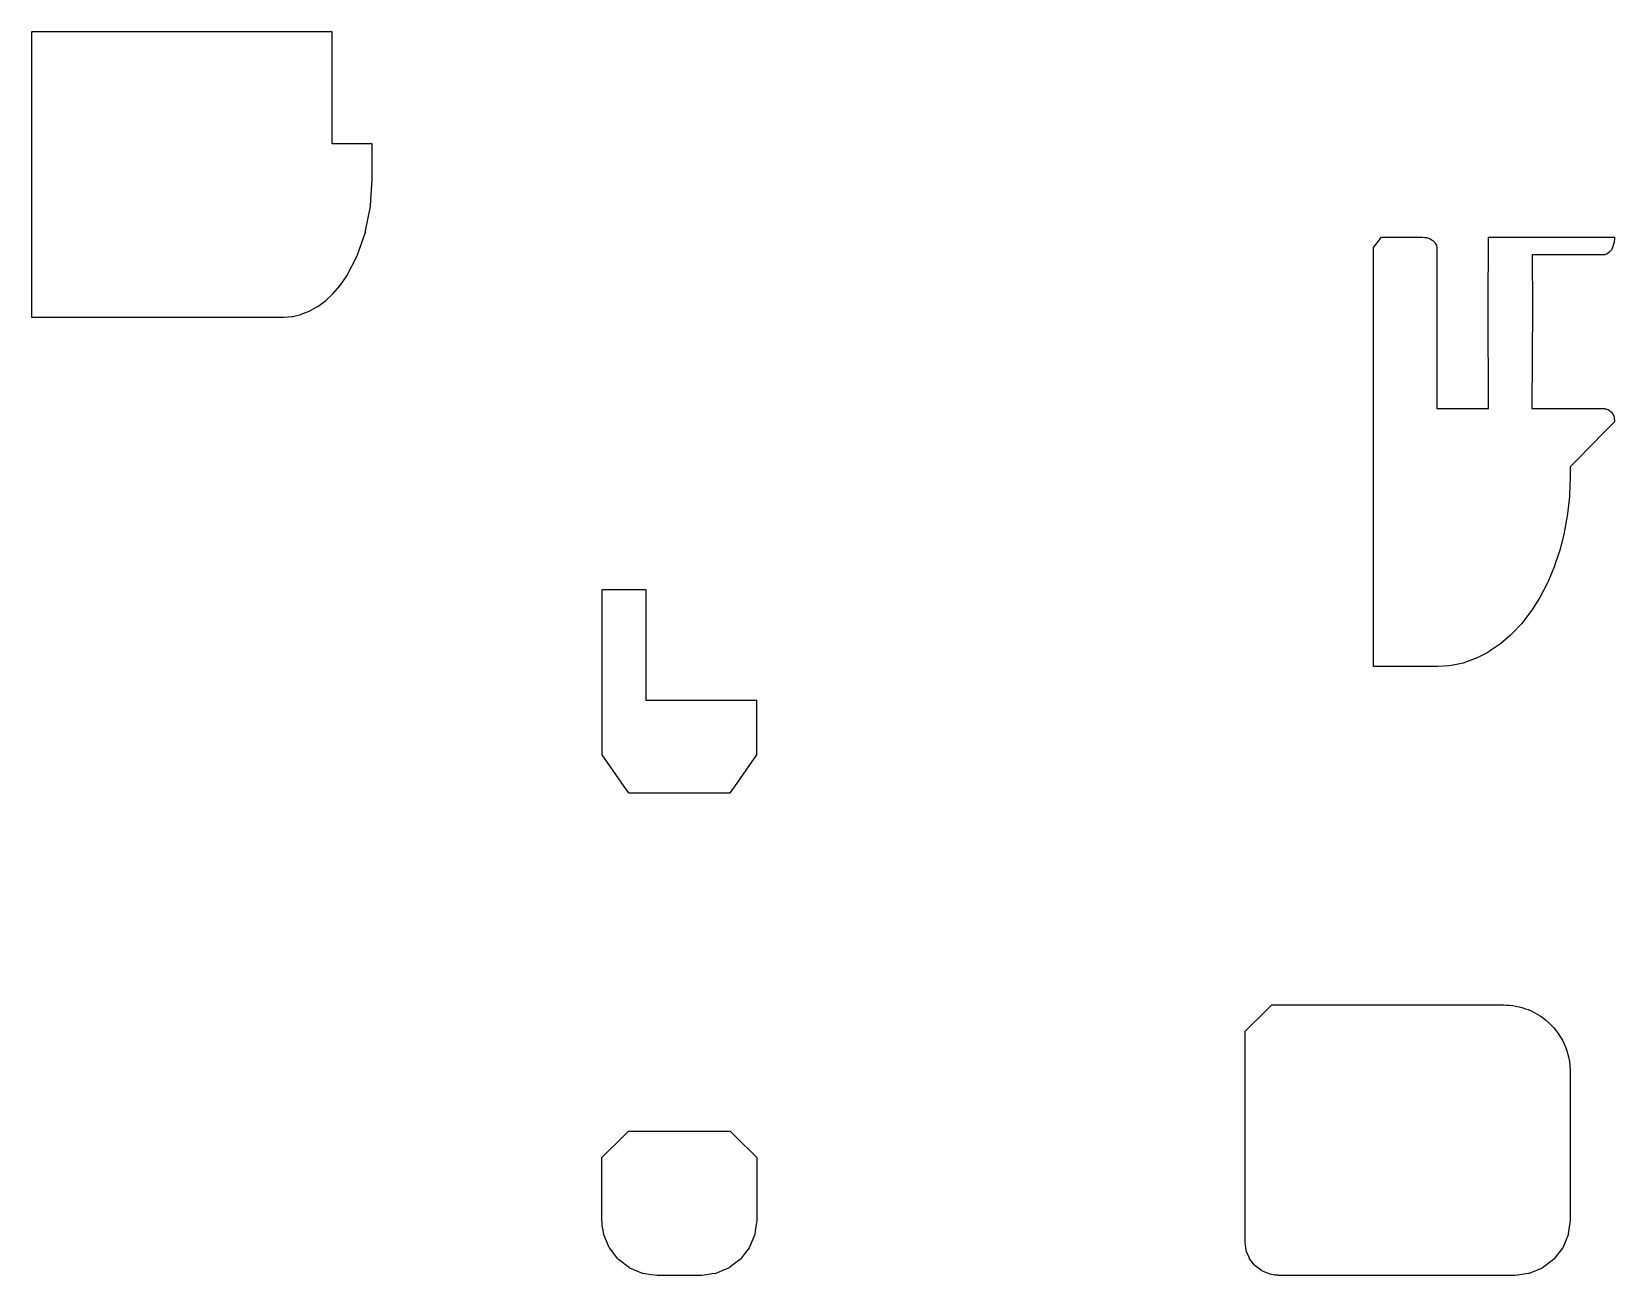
# Model space of a CAD drawing. Header units: metres. Extents: x 2.4 to 74, y -16 to 40.2.
import ezdxf

# ---------------------------------------------------------------- set-up
doc = ezdxf.new("R2010")
doc.units = ezdxf.units.M

msp = doc.modelspace()

# ---------------------------------------------------------------- linework, layer by layer
for p, q in [((9.596, 40.245), (2.4, 40.245)), ((2.4, 40.245), (2.4, 33.728)), ((16, 40.245), (9.596, 40.245)), ((16, 39.113), (16, 40.245)), ((16, 36.834), (16, 39.113)), ((16, 35.173), (16, 36.834)), ((16, 36.834), (16, 36.834)), ((16.297, 35.173), (16, 35.173)), ((17.8, 35.173), (16.297, 35.173)), ((17.8, 34.821), (17.8, 35.173)), ((17.8, 34.387), (17.8, 34.821)), ((17.8, 33.69), (17.8, 34.387)), ((2.4, 33.728), (2.4, 28.165)), ((17.8, 33.558), (17.8, 33.69)), ((17.727, 32.405), (17.8, 33.558)), ((17.507, 31.235), (17.723, 32.344)), ((17.723, 32.344), (17.727, 32.405)), ((17.144, 30.154), (17.496, 31.177)), ((17.496, 31.177), (17.507, 31.235)), ((63.267, 30.695), (63.472, 30.951)), ((63.472, 30.951), (64.322, 30.951)), ((64.322, 30.951), (65.262, 30.951)), ((65.262, 30.951), (65.336, 30.951)), ((65.336, 30.951), (65.421, 30.943)), ((65.421, 30.943), (65.501, 30.934)), ((65.501, 30.934), (65.585, 30.907)), ((65.585, 30.907), (65.654, 30.884)), ((65.654, 30.884), (65.734, 30.836)), ((65.734, 30.836), (65.787, 30.805)), ((65.787, 30.805), (65.852, 30.738)), ((68.289, 27.81), (68.309, 30.951)), ((68.309, 30.951), (68.374, 30.951)), ((68.374, 30.951), (68.698, 30.951)), ((68.698, 30.951), (69.808, 30.951)), ((69.808, 30.951), (74, 30.951)), ((74, 30.87), (73.988, 30.722)), ((74, 30.951), (74, 30.87)), ((16.653, 29.205), (17.126, 30.101)), ((17.126, 30.101), (17.144, 30.154)), ((63.1, 30.487), (63.267, 30.695)), ((63.1, 24.236), (63.1, 30.487)), ((65.852, 30.738), (65.888, 30.701)), ((65.888, 30.701), (65.931, 30.619)), ((65.931, 30.619), (65.952, 30.581)), ((65.952, 30.581), (65.967, 30.491)), ((65.967, 30.491), (65.973, 30.451)), ((65.973, 30.451), (65.973, 24.383)), ((71.744, 30.151), (70.285, 30.151)), ((70.285, 30.151), (70.29, 27.797)), ((72.608, 30.151), (71.744, 30.151)), ((72.994, 30.151), (72.608, 30.151)), ((73.179, 30.151), (72.994, 30.151)), ((73.388, 30.151), (73.179, 30.151)), ((73.5, 30.151), (73.388, 30.151)), ((73.57, 30.159), (73.5, 30.151)), ((73.59, 30.163), (73.57, 30.159)), ((73.658, 30.188), (73.59, 30.163)), ((73.677, 30.199), (73.658, 30.188)), ((73.742, 30.24), (73.677, 30.199)), ((73.8, 30.296), (73.742, 30.24)), ((73.816, 30.313), (73.8, 30.296)), ((73.868, 30.383), (73.816, 30.313)), ((73.879, 30.404), (73.868, 30.383)), ((73.923, 30.486), (73.879, 30.404)), ((73.979, 30.676), (73.923, 30.486)), ((73.986, 30.7), (73.979, 30.676)), ((73.988, 30.722), (73.986, 30.7)), ((16.038, 28.402), (16.338, 28.748)), ((16.338, 28.748), (16.352, 28.768)), ((16.352, 28.768), (16.628, 29.158)), ((16.628, 29.158), (16.653, 29.205)), ((2.4, 28.165), (2.4, 27.923)), ((15.348, 27.822), (15.686, 28.07)), ((15.686, 28.07), (15.702, 28.086)), ((15.702, 28.086), (16.022, 28.384)), ((16.022, 28.384), (16.038, 28.402)), ((2.4, 27.923), (2.4, 27.721)), ((2.4, 27.721), (2.4, 27.335)), ((2.4, 27.335), (2.969, 27.335)), ((2.969, 27.335), (13.8, 27.335)), ((13.8, 27.335), (13.82, 27.337)), ((13.82, 27.337), (14.192, 27.365)), ((14.192, 27.365), (14.211, 27.37)), ((14.211, 27.37), (14.58, 27.455)), ((14.58, 27.455), (14.599, 27.462)), ((14.599, 27.462), (14.961, 27.603)), ((14.961, 27.603), (14.98, 27.613)), ((14.98, 27.613), (15.331, 27.809)), ((15.331, 27.809), (15.348, 27.822)), ((68.309, 23.2), (68.289, 27.81)), ((70.29, 27.797), (70.269, 23.2)), ((65.973, 24.383), (65.973, 23.2)), ((63.1, 13.454), (63.1, 24.236)), ((65.973, 23.2), (66.548, 23.2)), ((66.548, 23.2), (66.798, 23.2)), ((66.798, 23.2), (67.307, 23.2)), ((67.307, 23.2), (67.78, 23.2)), ((67.78, 23.2), (67.914, 23.2)), ((67.914, 23.2), (68.309, 23.2)), ((70.269, 23.2), (70.519, 23.2)), ((70.519, 23.2), (70.587, 23.2)), ((70.587, 23.2), (71.067, 23.2)), ((71.067, 23.2), (71.396, 23.2)), ((71.396, 23.2), (71.736, 23.2)), ((71.736, 23.2), (71.87, 23.2)), ((71.87, 23.2), (72.08, 23.2)), ((72.08, 23.2), (72.227, 23.2)), ((72.227, 23.2), (72.373, 23.2)), ((72.373, 23.2), (72.525, 23.2)), ((72.525, 23.2), (72.644, 23.2)), ((72.644, 23.2), (72.8, 23.2)), ((72.8, 23.2), (73.351, 23.2)), ((73.351, 23.2), (73.5, 23.2)), ((73.5, 23.2), (73.539, 23.198)), ((73.539, 23.198), (73.549, 23.198)), ((73.549, 23.198), (73.587, 23.192)), ((73.587, 23.192), (73.598, 23.19)), ((73.598, 23.19), (73.617, 23.184)), ((73.617, 23.184), (73.691, 23.162)), ((73.691, 23.162), (73.71, 23.152)), ((73.71, 23.152), (73.778, 23.116)), ((73.778, 23.116), (73.833, 23.07)), ((73.833, 23.07), (73.854, 23.054)), ((73.854, 23.054), (73.898, 22.999)), ((73.898, 22.999), (73.916, 22.978)), ((73.916, 22.978), (73.928, 22.955)), ((73.928, 22.955), (73.962, 22.891)), ((73.686, 22.282), (73.581, 22.176)), ((73.88, 22.478), (73.686, 22.282)), ((74, 22.6), (73.88, 22.478)), ((73.962, 22.891), (73.97, 22.865)), ((73.97, 22.865), (73.99, 22.798)), ((73.99, 22.798), (73.997, 22.733)), ((73.997, 22.733), (74, 22.7)), ((74, 22.7), (74, 22.668)), ((74, 22.668), (74, 22.6)), ((73.155, 21.743), (72.085, 20.658)), ((73.318, 21.908), (73.155, 21.743)), ((73.449, 22.042), (73.318, 21.908)), ((73.581, 22.176), (73.449, 22.042)), ((72, 20.103), (71.972, 19.306)), ((72.028, 20.601), (72, 20.572)), ((72, 20.572), (72, 20.323)), ((72, 20.323), (72, 20.298)), ((72, 20.298), (72, 20.107)), ((72, 20.298), (72, 20.298)), ((72, 20.107), (72, 20.103)), ((72.057, 20.629), (72.028, 20.601)), ((72.085, 20.658), (72.057, 20.629)), ((71.967, 19.226), (71.886, 18.441)), ((71.972, 19.306), (71.967, 19.226)), ((71.886, 18.441), (71.75, 17.671)), ((71.735, 17.587), (71.548, 16.844)), ((71.75, 17.671), (71.735, 17.587)), ((71.519, 16.754), (71.284, 16.045)), ((71.548, 16.844), (71.519, 16.754)), ((71.284, 16.045), (71.002, 15.373)), ((70.959, 15.285), (70.634, 14.659)), ((71.002, 15.373), (70.959, 15.285)), ((29.25, 15), (28.2, 15)), ((28.2, 15), (28.2, 8.355)), ((30.2, 15), (29.25, 15)), ((30.2, 13.772), (30.2, 15)), ((70.634, 14.659), (70.268, 14.083)), ((30.2, 12.651), (30.2, 13.772)), ((70.21, 14), (69.81, 13.481)), ((70.268, 14.083), (70.21, 14)), ((63.1, 11.739), (63.1, 13.454)), ((69.303, 12.949), (68.843, 12.555)), ((69.375, 13.021), (69.303, 12.949)), ((69.81, 13.481), (69.375, 13.021)), ((30.2, 12.515), (30.2, 12.651)), ((30.2, 12.393), (30.2, 12.515)), ((30.2, 12.258), (30.2, 12.393)), ((30.2, 12.136), (30.2, 12.258)), ((68.358, 12.227), (68.273, 12.171)), ((68.843, 12.555), (68.358, 12.227)), ((30.2, 12.011), (30.2, 12.136)), ((30.2, 11.896), (30.2, 12.011)), ((30.2, 11.789), (30.2, 11.896)), ((30.2, 11.69), (30.2, 11.789)), ((30.2, 11.609), (30.2, 11.69)), ((30.2, 11.533), (30.2, 11.609)), ((30.2, 10.825), (30.2, 11.533)), ((63.1, 11.531), (63.1, 11.739)), ((65.622, 11.531), (63.1, 11.531)), ((66, 11.531), (65.622, 11.531)), ((66.53, 11.568), (66, 11.531)), ((66.632, 11.581), (66.53, 11.568)), ((67.158, 11.692), (66.632, 11.581)), ((67.673, 11.877), (67.158, 11.692)), ((67.77, 11.914), (67.673, 11.877)), ((68.273, 12.171), (67.77, 11.914)), ((30.2, 10), (30.2, 10.825)), ((32.793, 10), (30.2, 10)), ((35.2, 10), (32.793, 10)), ((35.2, 8.079), (35.2, 10)), ((28.2, 8.355), (28.2, 8.223)), ((28.2, 8.223), (28.2, 8.21)), ((28.2, 8.21), (28.2, 8.116)), ((28.2, 8.116), (28.2, 7.536)), ((35.2, 7.536), (35.2, 8.079)), ((35.2, 8.079), (35.2, 8.079)), ((28.2, 7.536), (29.3, 5.964)), ((34.1, 5.964), (35.2, 7.536)), ((29.3, 5.964), (29.4, 5.821)), ((29.4, 5.821), (33.545, 5.821)), ((33.545, 5.821), (34, 5.821)), ((34, 5.821), (34.1, 5.964)), ((57.3, -4.954), (58.277, -3.993)), ((58.277, -3.993), (58.5, -3.766)), ((58.5, -3.766), (60.449, -3.77)), ((60.449, -3.77), (61.873, -3.772)), ((61.873, -3.772), (68.986, -3.761)), ((68.986, -3.761), (69.11, -3.775)), ((69.11, -3.775), (69.26, -3.781)), ((69.26, -3.781), (69.415, -3.803)), ((69.415, -3.803), (69.538, -3.82)), ((69.538, -3.82), (69.696, -3.857)), ((69.696, -3.857), (69.818, -3.886)), ((69.818, -3.886), (69.979, -3.94)), ((69.979, -3.94), (70.098, -3.981)), ((70.098, -3.981), (70.26, -4.055)), ((70.26, -4.055), (70.373, -4.106)), ((70.373, -4.106), (70.533, -4.2)), ((70.533, -4.2), (70.638, -4.261)), ((70.638, -4.261), (70.795, -4.375)), ((57.3, -5.319), (57.3, -4.954)), ((70.795, -4.375), (70.888, -4.443)), ((70.888, -4.443), (71.038, -4.579)), ((71.038, -4.579), (71.119, -4.652)), ((71.119, -4.652), (71.26, -4.808)), ((71.26, -4.808), (71.327, -4.883)), ((71.327, -4.883), (71.455, -5.059)), ((57.3, -5.329), (57.3, -5.319)), ((57.3, -14.177), (57.3, -5.329)), ((71.455, -5.059), (71.51, -5.134)), ((71.51, -5.134), (71.622, -5.326)), ((71.622, -5.326), (71.664, -5.398)), ((71.664, -5.398), (71.758, -5.605)), ((71.758, -5.605), (71.789, -5.673)), ((71.789, -5.673), (71.863, -5.89)), ((71.863, -5.89), (71.884, -5.953)), ((71.884, -5.953), (71.937, -6.177)), ((71.937, -6.177), (71.95, -6.233)), ((71.95, -6.233), (71.981, -6.461)), ((71.981, -6.461), (71.988, -6.51)), ((71.988, -6.51), (71.998, -6.737)), ((71.998, -6.737), (72, -6.777)), ((72, -6.777), (72, -6.848)), ((72, -6.848), (72, -7.039)), ((72, -7.039), (72, -13.5)), ((72, -7.039), (72, -7.039)), ((28.2, -10.664), (29.177, -9.703)), ((29.177, -9.703), (29.4, -9.475)), ((29.4, -9.475), (29.827, -9.475)), ((29.827, -9.475), (34, -9.475)), ((34, -9.475), (34.223, -9.703)), ((34.223, -9.703), (35.2, -10.664)), ((28.2, -10.835), (28.2, -10.664)), ((35.2, -10.664), (35.2, -10.804)), ((35.2, -10.664), (35.2, -10.664)), ((28.2, -13.5), (28.2, -10.835)), ((35.2, -10.804), (35.2, -13.5)), ((28.206, -13.617), (28.2, -13.5)), ((35.2, -13.5), (35.194, -13.627)), ((72, -13.5), (71.918, -14.123)), ((28.212, -13.745), (28.206, -13.617)), ((28.282, -14.128), (28.212, -13.745)), ((28.283, -14.139), (28.282, -14.128)), ((28.29, -14.162), (28.283, -14.139)), ((28.528, -14.736), (28.29, -14.162)), ((35.115, -14.147), (34.978, -14.476)), ((35.137, -13.979), (35.115, -14.147)), ((35.194, -13.627), (35.137, -13.979)), ((57.3, -14.344), (57.3, -14.177)), ((71.906, -14.169), (71.665, -14.75)), ((71.915, -14.147), (71.906, -14.169)), ((71.918, -14.123), (71.915, -14.147)), ((28.539, -14.756), (28.528, -14.736)), ((28.918, -15.25), (28.539, -14.756)), ((34.648, -15.033), (34.468, -15.268)), ((34.865, -14.75), (34.648, -15.033)), ((34.978, -14.476), (34.865, -14.75)), ((57.3, -14.5), (57.3, -14.344)), ((57.317, -14.655), (57.3, -14.5)), ((57.331, -14.736), (57.317, -14.655)), ((57.349, -14.874), (57.331, -14.736)), ((57.351, -14.888), (57.349, -14.874)), ((57.492, -15.227), (57.351, -14.888)), ((71.65, -14.769), (71.268, -15.268)), ((71.665, -14.75), (71.65, -14.769)), ((28.932, -15.268), (28.918, -15.25)), ((28.949, -15.281), (28.932, -15.268)), ((29.444, -15.661), (28.949, -15.281)), ((29.462, -15.671), (29.444, -15.661)), ((30.04, -15.91), (29.462, -15.671)), ((33.95, -15.665), (33.621, -15.802)), ((34.185, -15.485), (33.95, -15.665)), ((34.468, -15.268), (34.185, -15.485)), ((57.501, -15.25), (57.492, -15.227)), ((57.724, -15.541), (57.501, -15.25)), ((57.739, -15.561), (57.724, -15.541)), ((58.03, -15.784), (57.739, -15.561)), ((70.728, -15.674), (70.147, -15.915)), ((70.75, -15.665), (70.728, -15.674)), ((71.249, -15.283), (70.75, -15.665)), ((71.268, -15.268), (71.249, -15.283)), ((30.059, -15.916), (30.04, -15.91)), ((30.442, -15.975), (30.059, -15.916)), ((30.7, -16), (30.442, -15.975)), ((31.56, -16), (30.7, -16)), ((32.7, -16), (31.56, -16)), ((32.94, -15.976), (32.7, -16)), ((33.17, -15.938), (32.94, -15.976)), ((33.347, -15.915), (33.17, -15.938)), ((33.621, -15.802), (33.347, -15.915)), ((58.05, -15.799), (58.03, -15.784)), ((58.389, -15.939), (58.05, -15.799)), ((58.412, -15.949), (58.389, -15.939)), ((58.418, -15.95), (58.412, -15.949)), ((58.645, -15.992), (58.418, -15.95)), ((58.677, -15.995), (58.645, -15.992)), ((58.709, -15.997), (58.677, -15.995)), ((58.738, -15.999), (58.709, -15.997)), ((58.77, -15.999), (58.738, -15.999)), ((58.8, -16), (58.77, -15.999)), ((64.367, -16), (58.8, -16)), ((69.5, -16), (64.367, -16)), ((70.123, -15.918), (69.5, -16)), ((70.147, -15.915), (70.123, -15.918))]:
    msp.add_line(p, q)

doc.saveas('drawing.dxf')
